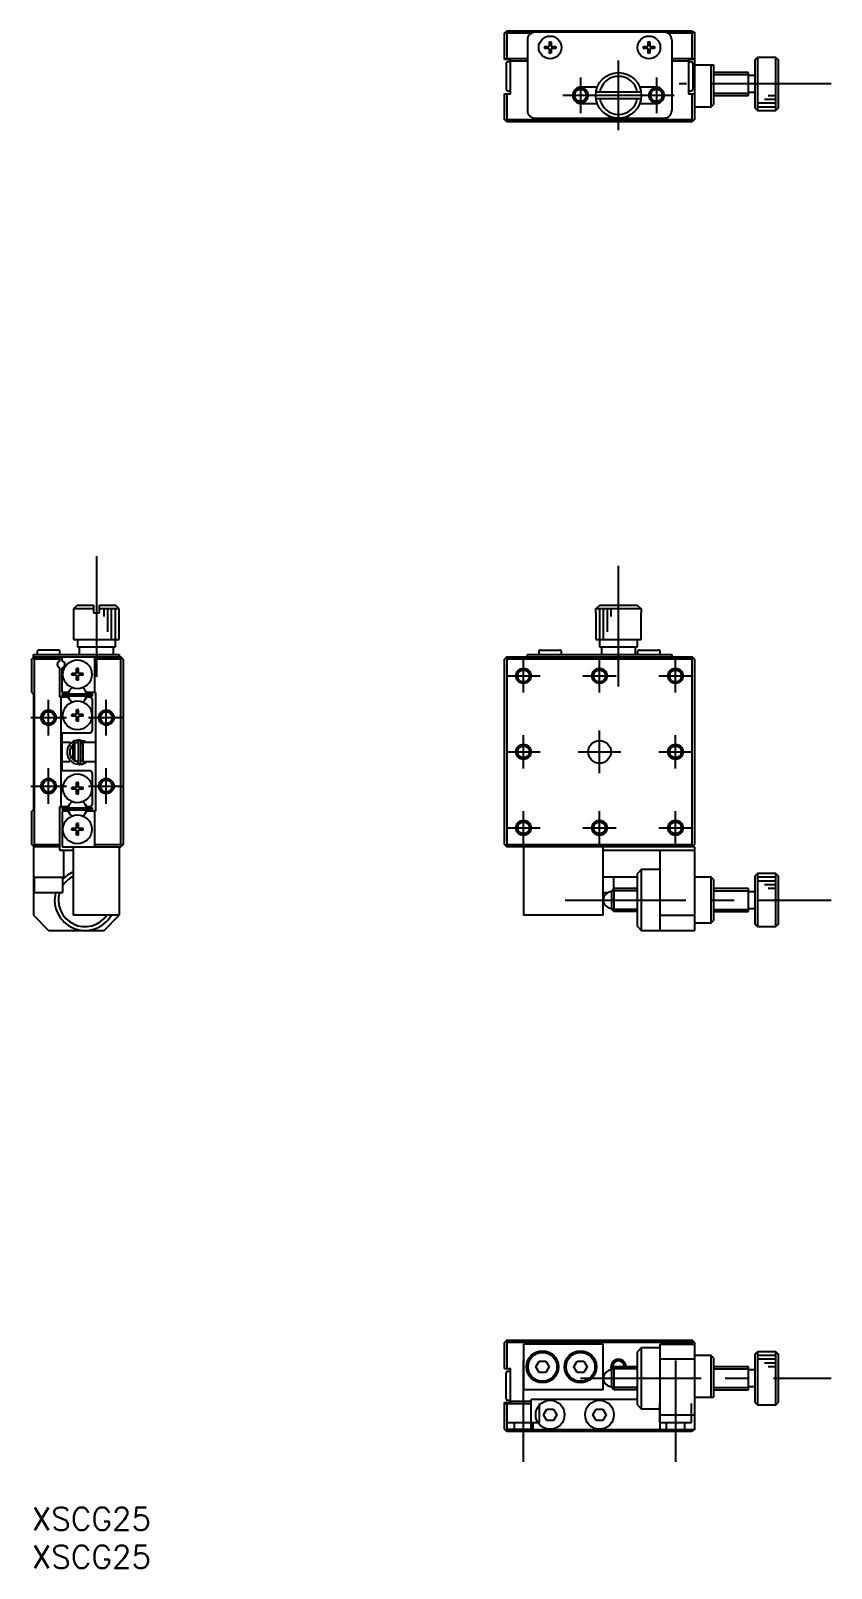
# Model space of a CAD drawing. Extents: x 0 to 269, y -8 to 194.
# Drawn here: x -0.1 to 105.2, y -8 to 194.3 of the extents above; entities that cross this region are included whole.
import ezdxf

# ---------------------------------------------------------------- set-up
doc = ezdxf.new("R2010")
doc.units = 0
doc.header["$LTSCALE"] = 0.5
doc.linetypes.add('CENTER', pattern=[50.8, 31.75, -6.35, 6.35, -6.35])
doc.linetypes.add('DASHED', pattern=[19.05, 12.7, -6.35])
for name, color, linetype in [('MSM_CENTER', 1, 'CENTER'), ('MSM_CONTINUOUS', 7, 'CONTINUOUS'), ('MSM_DASHED', 4, 'DASHED'), ('MSM_NARROW', 5, 'CONTINUOUS'), ('MSM_PART_NUMBER', 7, 'CONTINUOUS')]:
    doc.layers.add(name, color=color, linetype=linetype)
doc.styles.get("Standard").update_dxf_attribs({"font": 'txt.shx', "height": 3, "bigfont": 'bigfont.shx'})

# ---------------------------------------------------------------- blocks, each defined once
blk = doc.blocks.new('*U2')
at = {"layer": 'MSM_PART_NUMBER'}
blk.add_text('XSCG25', height=3, dxfattribs=at).set_placement((0, -3))
blk = doc.blocks.new('*U3')
at = {"layer": 'MSM_PART_NUMBER'}
blk.add_text('XSCG25', height=3, dxfattribs=at).set_placement((0, -8))

msp = doc.modelspace()

# ---------------------------------------------------------------- linework, layer by layer
at = {"layer": 'MSM_CENTER'}
for p, q in [((77.216783, 181.225269), (77.216783, 190.425269)), ((72.216783, 188.168367), (72.216783, 183.482171)), ((82.216783, 188.168367), (82.216783, 183.482171)), ((105.216783, 187.325269), (85.216783, 187.325269)), ((84.559881, 185.825269), (69.873685, 185.825269)), ((8.5, 125.181801), (8.5, 108.039572)), ((77.216783, 108.039572), (77.216783, 125.181801)), ((64.716783, 107.23346), (64.716783, 111.63346)), ((74.716783, 107.23346), (74.716783, 111.63346)), ((84.716783, 107.23346), (84.716783, 111.63346)), ((62.516783, 109.43346), (66.916783, 109.43346)), ((72.516783, 109.43346), (76.916783, 109.43346)), ((82.516783, 109.43346), (86.916783, 109.43346)), ((2.2, 101.590362), (2.2, 106.276558)), ((9.8, 101.590362), (9.8, 106.276558)), ((-0.143098, 103.93346), (4.543098, 103.93346)), ((7.456902, 103.93346), (12.143098, 103.93346)), ((64.716783, 97.23346), (64.716783, 101.63346)), ((74.716783, 96.63346), (74.716783, 102.23346)), ((84.716783, 97.23346), (84.716783, 101.63346)), ((62.516783, 99.43346), (66.916783, 99.43346)), ((71.916783, 99.43346), (77.516783, 99.43346)), ((82.516783, 99.43346), (86.916783, 99.43346)), ((2.2, 92.590362), (2.2, 97.276558)), ((9.8, 92.590362), (9.8, 97.276558)), ((-0.143098, 94.93346), (4.543098, 94.93346)), ((7.456902, 94.93346), (12.143098, 94.93346)), ((64.716783, 87.23346), (64.716783, 91.63346)), ((74.716783, 87.23346), (74.716783, 91.63346)), ((84.716783, 87.23346), (84.716783, 91.63346)), ((62.516783, 89.43346), (66.916783, 89.43346)), ((72.516783, 89.43346), (76.916783, 89.43346)), ((82.516783, 89.43346), (86.916783, 89.43346)), ((70.216783, 79.93346), (105.216783, 79.93346)), ((64.666783, 19.33911), (64.666783, 6)), ((84.716783, 19.33911), (84.716783, 6)), ((72.204285, 17), (105.208003, 17))]:
    msp.add_line(p, q, dxfattribs=at)
at = {"layer": 'MSM_CONTINUOUS'}
for p, q in [((62.216783, 194.025269), (62.516783, 194.325269)), ((62.516783, 194.325269), (86.916783, 194.325269)), ((86.916783, 194.325269), (87.216783, 194.025269)), ((62.216783, 190.525269), (62.216783, 194.025269)), ((62.366783, 194.175269), (62.516783, 194.025269)), ((65.780893, 194.025269), (62.516783, 194.025269)), ((62.516783, 194.025269), (62.516783, 190.625269)), ((65.216783, 193.125269), (65.216783, 183.825269)), ((83.216783, 194.125269), (66.216783, 194.125269)), ((67.466783, 192.250269), (68.091783, 192.250269)), ((67.466783, 192.250269), (67.466783, 192.000269)), ((68.091783, 192.875269), (68.341783, 192.875269)), ((68.091783, 192.875269), (68.091783, 192.250269)), ((68.341783, 192.875269), (68.341783, 192.250269)), ((68.341783, 192.250269), (68.966783, 192.250269)), ((68.966783, 192.250269), (68.966783, 192.000269)), ((80.466783, 192.250269), (81.091783, 192.250269)), ((80.466783, 192.250269), (80.466783, 192.000269)), ((81.091783, 192.875269), (81.341783, 192.875269)), ((81.091783, 192.875269), (81.091783, 192.250269)), ((81.341783, 192.875269), (81.341783, 192.250269)), ((81.341783, 192.250269), (81.966783, 192.250269)), ((81.966783, 192.250269), (81.966783, 192.000269)), ((86.916783, 194.025269), (83.652673, 194.025269)), ((84.216783, 193.125269), (84.216783, 183.825269)), ((86.916783, 194.025269), (87.066783, 194.175269)), ((86.916783, 190.625269), (86.916783, 194.025269)), ((87.216783, 194.125269), (87.116783, 194.125269)), ((87.216783, 194.125269), (87.216783, 182.625269)), ((65.216783, 190.625269), (62.216783, 190.625269)), ((63.016783, 190.525269), (62.216783, 190.525269)), ((62.766783, 190.225269), (62.666783, 190.225269)), ((63.016783, 186.025269), (63.016783, 190.525269)), ((65.216783, 190.325269), (63.016783, 190.325269)), ((68.091783, 192.000269), (67.466783, 192.000269)), ((68.091783, 192.000269), (68.091783, 191.375269)), ((68.341783, 191.375269), (68.091783, 191.375269)), ((68.341783, 192.000269), (68.341783, 191.375269)), ((68.966783, 192.000269), (68.341783, 192.000269)), ((81.091783, 192.000269), (80.466783, 192.000269)), ((81.091783, 192.000269), (81.091783, 191.375269)), ((81.341783, 191.375269), (81.091783, 191.375269)), ((81.341783, 192.000269), (81.341783, 191.375269)), ((81.966783, 192.000269), (81.341783, 192.000269)), ((87.216783, 190.625269), (84.216783, 190.625269)), ((86.416783, 190.325269), (84.216783, 190.325269)), ((87.216783, 190.525269), (86.416783, 190.525269)), ((86.416783, 190.525269), (86.416783, 186.025269)), ((86.766783, 190.225269), (86.666783, 190.225269)), ((95.516783, 190.825269), (95.216783, 190.525269)), ((95.216783, 184.125269), (95.216783, 190.525269)), ((95.516783, 190.825269), (95.516783, 183.825269)), ((97.916783, 190.825269), (95.516783, 190.825269)), ((97.916783, 183.825269), (97.916783, 190.825269)), ((98.216783, 190.525269), (97.916783, 190.825269)), ((98.216783, 190.525269), (98.216783, 184.125269)), ((62.416783, 189.975269), (62.416783, 186.675269)), ((87.016783, 189.975269), (87.016783, 186.675269)), ((87.216783, 189.825269), (89.716783, 189.825269)), ((89.416783, 184.325269), (89.416783, 189.825269)), ((89.716783, 189.825269), (89.716783, 184.625269)), ((94.316783, 188.825269), (89.716802, 188.825269)), ((94.316783, 185.825269), (94.316783, 188.825269)), ((95.216783, 188.425269), (94.316783, 188.425269)), ((62.666783, 186.425269), (62.766783, 186.425269)), ((72.316783, 186.925269), (74.425726, 186.925269)), ((80.189997, 186.225269), (74.243569, 186.225269)), ((80.00784, 186.925269), (82.116783, 186.925269)), ((86.666783, 186.425269), (86.766783, 186.425269)), ((94.316783, 186.225269), (95.216783, 186.225269)), ((62.216783, 182.625269), (62.216783, 186.025269)), ((62.216783, 186.025269), (63.016783, 186.025269)), ((62.516783, 186.025269), (62.516783, 182.625269)), ((74.425726, 184.725269), (72.316783, 184.725269)), ((74.243569, 185.425269), (80.189997, 185.425269)), ((82.116783, 184.725269), (80.00784, 184.725269)), ((86.416783, 186.025269), (87.216783, 186.025269)), ((86.916783, 182.625269), (86.916783, 186.025269)), ((87.216783, 184.325269), (89.416783, 184.325269)), ((89.416783, 184.325269), (89.716783, 184.625269)), ((89.716802, 185.825269), (94.316783, 185.825269)), ((95.216783, 184.125269), (95.516783, 183.825269)), ((97.916783, 183.825269), (98.216783, 184.125269)), ((62.516783, 182.325269), (62.216783, 182.625269)), ((62.516783, 182.625269), (62.366783, 182.475269)), ((62.516783, 182.625269), (86.916783, 182.625269)), ((86.916783, 182.325269), (62.516783, 182.325269)), ((66.216783, 182.825269), (83.216783, 182.825269)), ((87.066783, 182.475269), (86.916783, 182.625269)), ((87.216783, 182.625269), (86.916783, 182.325269)), ((95.516783, 183.825269), (97.916783, 183.825269)), ((6, 118.73346), (5.5, 118.23346)), ((8.1, 118.23346), (5.5, 118.23346)), ((5.5, 118.23346), (5.5, 114.23346)), ((6, 118.73346), (8.1, 118.73346)), ((8.1, 118.73346), (8.1, 117.73346)), ((8.1, 117.73346), (8.9, 117.73346)), ((8.9, 118.73346), (11, 118.73346)), ((8.9, 117.73346), (8.9, 118.73346)), ((11.5, 118.23346), (8.9, 118.23346)), ((11.5, 118.23346), (11, 118.73346)), ((11.5, 114.23346), (11.5, 118.23346)), ((74.216783, 117.73346), (74.243569, 117.73346)), ((74.216783, 117.73346), (74.216783, 114.23346)), ((74.243569, 118.23346), (74.74899, 118.73346)), ((74.243569, 117.73346), (74.243569, 118.23346)), ((80.189997, 118.23346), (74.243569, 118.23346)), ((74.74899, 118.73346), (79.684575, 118.73346)), ((79.684575, 118.73346), (80.189997, 118.23346)), ((80.189997, 118.23346), (80.189997, 117.73346)), ((80.189997, 117.73346), (80.216783, 117.73346)), ((80.216783, 114.23346), (80.216783, 117.73346)), ((5.5, 114.23346), (11.5, 114.23346)), ((6, 114.23346), (6, 113.23346)), ((11, 113.23346), (11, 114.23346)), ((74.216783, 114.23346), (80.216783, 114.23346)), ((74.716783, 114.23346), (74.716783, 113.23346)), ((79.716783, 113.23346), (79.716783, 114.23346)), ((0, 111.63346), (0.3, 111.93346)), ((0, 107.23346), (0, 111.63346)), ((0.3, 111.63346), (0.15, 111.78346)), ((0.2, 111.93346), (0.2, 112.23346)), ((0.2, 112.23346), (11.5, 112.23346)), ((0.2, 111.93346), (11.7, 111.93346)), ((0.3, 111.63346), (0.3, 87.23346)), ((3.7, 111.63346), (0.3, 111.63346)), ((0.7, 112.58346), (0.7, 112.48346)), ((3.45, 112.83346), (0.95, 112.83346)), ((3.7, 112.48346), (3.7, 112.58346)), ((3.7, 111.41043), (3.7, 111.93346)), ((4, 111.41043), (4, 111.93346)), ((6, 113.23346), (11, 113.23346)), ((6.25, 113.23346), (6.25, 112.23346)), ((8.3, 107.23346), (8.3, 111.93346)), ((11.7, 111.63346), (8.3, 111.63346)), ((10.75, 112.23346), (10.75, 113.23346)), ((11.5, 112.23346), (11.5, 111.93346)), ((12, 111.63346), (11.7, 111.93346)), ((11.85, 111.78346), (11.7, 111.63346)), ((11.7, 87.23346), (11.7, 111.63346)), ((12, 111.63346), (12, 87.23346)), ((62.516783, 111.93346), (62.216783, 111.63346)), ((62.216783, 87.23346), (62.216783, 111.63346)), ((62.516783, 111.63346), (62.366783, 111.78346)), ((62.516783, 111.93346), (86.916783, 111.93346)), ((86.916783, 111.63346), (62.516783, 111.63346)), ((62.516783, 111.63346), (62.516783, 87.23346)), ((65.216783, 111.93346), (65.216783, 112.23346)), ((65.216783, 112.23346), (84.216783, 112.23346)), ((66.716783, 112.58346), (66.716783, 112.48346)), ((66.966783, 112.83346), (69.466783, 112.83346)), ((69.716783, 112.48346), (69.716783, 112.58346)), ((74.716783, 113.23346), (79.716783, 113.23346)), ((74.966783, 113.23346), (74.966783, 112.23346)), ((79.466783, 112.23346), (79.466783, 113.23346)), ((79.716783, 112.58346), (79.716783, 112.48346)), ((79.966783, 112.83346), (82.466783, 112.83346)), ((82.716783, 112.48346), (82.716783, 112.58346)), ((84.216783, 112.23346), (84.216783, 111.93346)), ((87.216783, 111.63346), (86.916783, 111.93346)), ((87.066783, 111.78346), (86.916783, 111.63346)), ((86.916783, 87.23346), (86.916783, 111.63346)), ((87.216783, 111.63346), (87.216783, 87.23346)), ((3.7, 106.63346), (3.7, 110.45649)), ((4, 107.23346), (4, 110.45649)), ((5.25, 109.50846), (5.25, 109.75846)), ((5.875, 109.75846), (5.25, 109.75846)), ((5.875, 109.50846), (5.25, 109.50846)), ((5.875, 109.75846), (5.875, 110.38346)), ((6.125, 110.38346), (5.875, 110.38346)), ((5.875, 108.88346), (5.875, 109.50846)), ((6.125, 109.75846), (6.125, 110.38346)), ((6.75, 109.75846), (6.125, 109.75846)), ((6.75, 109.50846), (6.125, 109.50846)), ((6.125, 108.88346), (6.125, 109.50846)), ((6.75, 109.50846), (6.75, 109.75846)), ((0, 107.23346), (0.2, 107.03346)), ((4.798534, 107.23346), (4, 107.23346)), ((4.968997, 107.52871), (4.798534, 107.23346)), ((6.125, 108.88346), (5.875, 108.88346)), ((7.201466, 107.23346), (7.031004, 107.52871)), ((8.4, 107.23346), (7.201466, 107.23346)), ((8.4, 107.23346), (8.4, 91.63346)), ((0.2, 107.03346), (0.2, 91.83346)), ((4.798534, 106.63346), (3.7, 106.63346)), ((3.8, 106.63346), (3.8, 92.23346)), ((4, 107.08346), (8, 107.08346)), ((4, 107.08346), (4, 106.78346)), ((4, 106.78346), (8, 106.78346)), ((4.968997, 106.33821), (4.798534, 106.63346)), ((7.201466, 106.63346), (7.031004, 106.33821)), ((7.7, 106.63346), (7.201466, 106.63346)), ((8, 106.33346), (7.7, 106.63346)), ((8, 106.78346), (8, 107.08346)), ((8, 102.23346), (8, 106.33346)), ((5.25, 104.10846), (5.25, 104.35846)), ((5.875, 104.35846), (5.25, 104.35846)), ((5.875, 104.10846), (5.25, 104.10846)), ((5.875, 104.35846), (5.875, 104.98346)), ((6.125, 104.98346), (5.875, 104.98346)), ((5.875, 103.48346), (5.875, 104.10846)), ((6.125, 103.48346), (5.875, 103.48346)), ((6.125, 104.35846), (6.125, 104.98346)), ((6.75, 104.35846), (6.125, 104.35846)), ((6.75, 104.10846), (6.125, 104.10846)), ((6.125, 103.48346), (6.125, 104.10846)), ((6.75, 104.10846), (6.75, 104.35846)), ((4, 101.93346), (7.7, 101.93346)), ((4, 96.93346), (4, 101.93346)), ((7.7, 101.93346), (8, 102.23346)), ((5.054234, 100.66346), (4, 100.66346)), ((5.6, 100.63346), (5.4, 100.42341)), ((5.4, 100.42341), (5.4, 98.443511)), ((5.6, 100.63346), (5.6, 98.23346)), ((5.9, 100.63346), (5.6, 100.63346)), ((5.9, 100.68346), (5.9, 100.63346)), ((6.1, 100.68346), (5.9, 100.68346)), ((6.087035, 100.763708), (6.083289, 100.683695)), ((6.111411, 100.886905), (6.087035, 100.763708)), ((6.098381, 100.77397), (6.098381, 97.994316)), ((6.103839, 100.679621), (6.1, 100.68346)), ((6.1, 100.68346), (6.1, 98.18346)), ((6.180579, 100.960457), (6.111411, 100.886905)), ((6.279755, 100.983789), (6.180579, 100.960457)), ((6.37656, 100.947021), (6.279755, 100.983789)), ((6.984845, 100.793418), (6.295189, 100.982195)), ((6.43544, 100.864012), (6.37656, 100.947021)), ((6.462562, 100.778792), (6.449518, 100.772659)), ((6.7, 100.68346), (6.460273, 100.443732)), ((6.493286, 100.791922), (6.462562, 100.778792)), ((6.524619, 100.803501), (6.493286, 100.791922)), ((6.556483, 100.813503), (6.524619, 100.803501)), ((6.5888, 100.821902), (6.556483, 100.813503)), ((6.62149, 100.828679), (6.5888, 100.821902)), ((6.654473, 100.833816), (6.62149, 100.828679)), ((6.687669, 100.837301), (6.654473, 100.833816)), ((6.720995, 100.839127), (6.687669, 100.837301)), ((6.7, 100.68346), (6.7, 98.18346)), ((8.4, 100.68346), (6.7, 100.68346)), ((6.75437, 100.839287), (6.720995, 100.839127)), ((6.787712, 100.837782), (6.75437, 100.839287)), ((6.820939, 100.834615), (6.787712, 100.837782)), ((6.853969, 100.829794), (6.820939, 100.834615)), ((6.886721, 100.823331), (6.853969, 100.829794)), ((6.919115, 100.815241), (6.886721, 100.823331)), ((6.951071, 100.805543), (6.919115, 100.815241)), ((6.98251, 100.794261), (6.951071, 100.805543)), ((7.013355, 100.781422), (6.98251, 100.794261)), ((7.043529, 100.767058), (7.013355, 100.781422)), ((7.072956, 100.751204), (7.043529, 100.767058)), ((7.100077, 100.734848), (7.072956, 100.751204)), ((7.085717, 100.691227), (7.081813, 100.68346)), ((7.089217, 100.698464), (7.085717, 100.691227)), ((7.092294, 100.705134), (7.089217, 100.698464)), ((7.094932, 100.711203), (7.092294, 100.705134)), ((7.104062, 100.728571), (7.09247, 100.683484)), ((7.097118, 100.71664), (7.094932, 100.711203)), ((7.098841, 100.721418), (7.097118, 100.71664)), ((7.100093, 100.725513), (7.098841, 100.721418)), ((7.099133, 100.735125), (7.100287, 100.734689)), ((7.161227, 100.683479), (7.100046, 100.725318)), ((7.100865, 100.728902), (7.100093, 100.725513)), ((7.100287, 100.734689), (7.100963, 100.733502)), ((7.101156, 100.73157), (7.100865, 100.728902)), ((7.100963, 100.733502), (7.101156, 100.73157)), ((4, 98.16346), (4.985214, 98.16346)), ((5.4, 98.443511), (5.6, 98.23346)), ((5.6, 98.23346), (5.9, 98.23346)), ((5.901634, 98.179498), (5.747647, 98.233226)), ((5.763285, 98.226745), (5.77, 98.23346)), ((5.777329, 98.233189), (5.777624, 98.220905)), ((5.820274, 98.220681), (5.814108, 98.207322)), ((5.8279, 98.23346), (5.820274, 98.220681)), ((5.9, 98.23346), (5.9, 98.18346)), ((5.9, 98.18346), (6.1, 98.18346)), ((6.0813, 98.14332), (5.901634, 98.179498)), ((5.963708, 98.183331), (5.983443, 98.159639)), ((6.080166, 98.183297), (6.083735, 98.073027)), ((6.083735, 98.073027), (6.089605, 97.969349)), ((6.089605, 97.969349), (6.117546, 97.870193)), ((6.1, 98.18346), (6.107129, 98.190589)), ((6.117546, 97.870193), (6.195828, 97.799955)), ((6.195828, 97.799955), (6.300633, 97.787089)), ((6.300633, 97.787089), (6.393963, 97.836793)), ((6.393963, 97.836793), (6.442009, 97.928383)), ((6.604581, 98.278758), (6.457944, 98.213046)), ((6.589148, 98.294305), (6.459379, 98.280382)), ((6.46197, 98.42149), (6.7, 98.18346)), ((6.7, 98.18346), (8.4, 98.18346)), ((7.7, 96.93346), (4, 96.93346)), ((5.875, 94.75846), (5.875, 95.38346)), ((6.125, 95.38346), (5.875, 95.38346)), ((6.125, 94.75846), (6.125, 95.38346)), ((8, 96.63346), (7.7, 96.93346)), ((8, 92.53346), (8, 96.63346)), ((5.25, 94.50846), (5.25, 94.75846)), ((5.875, 94.75846), (5.25, 94.75846)), ((5.875, 94.50846), (5.25, 94.50846)), ((5.875, 93.88346), (5.875, 94.50846)), ((6.125, 93.88346), (5.875, 93.88346)), ((6.75, 94.75846), (6.125, 94.75846)), ((6.75, 94.50846), (6.125, 94.50846)), ((6.125, 93.88346), (6.125, 94.50846)), ((6.75, 94.50846), (6.75, 94.75846)), ((0.2, 91.83346), (0, 91.63346)), ((0, 87.23346), (0, 91.63346)), ((3.7, 92.23346), (4.798534, 92.23346)), ((3.7, 86.43346), (3.7, 92.23346)), ((4, 92.08346), (8, 92.08346)), ((4, 92.08346), (4, 91.78346)), ((4, 91.78346), (8, 91.78346)), ((4, 91.63346), (4, 86.93346)), ((4.798534, 91.63346), (4, 91.63346)), ((4.798534, 92.23346), (4.968997, 92.52871)), ((4.968997, 91.33821), (4.798534, 91.63346)), ((7.031004, 92.52871), (7.201466, 92.23346)), ((7.201466, 91.63346), (7.031004, 91.33821)), ((7.201466, 92.23346), (7.7, 92.23346)), ((8.4, 91.63346), (7.201466, 91.63346)), ((7.7, 92.23346), (8, 92.53346)), ((8, 91.78346), (8, 92.08346)), ((8.3, 86.93346), (8.3, 91.63346)), ((5.25, 89.10846), (5.25, 89.35846)), ((5.875, 89.35846), (5.25, 89.35846)), ((5.875, 89.10846), (5.25, 89.10846)), ((5.875, 89.35846), (5.875, 89.98346)), ((6.125, 89.98346), (5.875, 89.98346)), ((5.875, 88.48346), (5.875, 89.10846)), ((6.125, 89.35846), (6.125, 89.98346)), ((6.75, 89.35846), (6.125, 89.35846)), ((6.75, 89.10846), (6.125, 89.10846)), ((6.125, 88.48346), (6.125, 89.10846)), ((6.75, 89.10846), (6.75, 89.35846)), ((0.3, 86.93346), (0, 87.23346)), ((0.15, 87.08346), (0.3, 87.23346)), ((0.3, 87.23346), (3.7, 87.23346)), ((6.125, 88.48346), (5.875, 88.48346)), ((8.3, 87.23346), (11.7, 87.23346)), ((11.7, 87.23346), (11.85, 87.08346)), ((12, 87.23346), (11.7, 86.93346)), ((62.216783, 87.23346), (62.516783, 86.93346)), ((62.516783, 87.23346), (62.366783, 87.08346)), ((62.516783, 87.23346), (86.916783, 87.23346)), ((87.066783, 87.08346), (86.916783, 87.23346)), ((86.916783, 86.93346), (87.216783, 87.23346)), ((3.7, 86.93346), (0.2, 86.93346)), ((0.2, 86.93346), (0.2, 77.93346)), ((5.5, 86.43346), (3.7, 86.43346)), ((4, 86.93346), (11.7, 86.93346)), ((4.2, 82.93346), (4.2, 86.43346)), ((5.5, 77.93346), (5.5, 86.93346)), ((11.5, 86.93346), (11.5, 77.93346)), ((87.216783, 86.93346), (62.516783, 86.93346)), ((64.716783, 86.93346), (64.716783, 77.93346)), ((75.216783, 77.93346), (75.216783, 86.93346)), ((87.216783, 86.43346), (75.216783, 86.43346)), ((82.716783, 75.93346), (82.716783, 86.43346)), ((87.216783, 86.93346), (87.216783, 75.93346)), ((80.216783, 83.93346), (79.716783, 83.43346)), ((79.716783, 76.43346), (79.716783, 83.43346)), ((80.216783, 83.93346), (80.216783, 75.93346)), ((82.716783, 83.93346), (80.216783, 83.93346)), ((95.516783, 83.43346), (95.216783, 83.13346)), ((95.216783, 76.73346), (95.216783, 83.13346)), ((97.916783, 83.43346), (95.516783, 83.43346)), ((95.516783, 83.43346), (95.516783, 76.43346)), ((98.216783, 83.13346), (97.916783, 83.43346)), ((97.916783, 76.43346), (97.916783, 83.43346)), ((98.216783, 83.13346), (98.216783, 76.73346)), ((0.2, 82.93346), (4.2, 82.93346)), ((0.3, 82.93346), (0.3, 80.93346)), ((0.3, 80.93346), (4.1, 80.93346)), ((4.1, 80.93346), (4.1, 82.93346)), ((79.716783, 82.93346), (75.216783, 82.93346)), ((75.216783, 80.93346), (75.858525, 80.93346)), ((76.316783, 81.16296), (76.587283, 81.43346)), ((76.316783, 78.70396), (76.316783, 81.16296)), ((76.587283, 81.43346), (76.587283, 78.43346)), ((79.716784, 81.43346), (76.587283, 81.43346)), ((76.616783, 81.43346), (76.616783, 82.93346)), ((89.416783, 82.93346), (87.216783, 82.93346)), ((89.416783, 76.93346), (89.416783, 82.93346)), ((89.716783, 82.63346), (89.416783, 82.93346)), ((89.716783, 82.63346), (89.716783, 77.23346)), ((94.316783, 81.43346), (89.716802, 81.43346)), ((94.316783, 78.43346), (94.316783, 81.43346)), ((95.216783, 81.03346), (94.316783, 81.03346)), ((0.2, 77.93346), (2.2, 75.93346)), ((11.5, 77.93346), (5.5, 77.93346)), ((9.5, 75.93346), (11.5, 77.93346)), ((75.216783, 77.93346), (64.716783, 77.93346)), ((76.587283, 78.43346), (76.316783, 78.70396)), ((79.716784, 78.43346), (76.587283, 78.43346)), ((82.716783, 77.93346), (87.216783, 77.93346)), ((87.216783, 76.93346), (89.416783, 76.93346)), ((89.416783, 76.93346), (89.716783, 77.23346)), ((89.716802, 78.43346), (94.316783, 78.43346)), ((94.316783, 78.83346), (95.216783, 78.83346)), ((2.2, 75.93346), (9.5, 75.93346)), ((79.716783, 76.43346), (80.216783, 75.93346)), ((80.216783, 75.93346), (87.216783, 75.93346)), ((95.216783, 76.73346), (95.516783, 76.43346)), ((95.516783, 76.43346), (97.916783, 76.43346)), ((97.916783, 76.43346), (98.216783, 76.73346)), ((62.516783, 22), (62.216783, 21.7)), ((62.216783, 18.3), (62.216783, 21.7)), ((62.366783, 21.85), (62.516783, 21.7)), ((62.516783, 22), (86.916783, 22)), ((62.516783, 21.7), (62.516783, 18.3)), ((86.916783, 21.7), (62.516783, 21.7)), ((75.216783, 21.5), (64.716783, 21.5)), ((64.716783, 21.5), (64.716783, 15.5)), ((75.216783, 15.5), (75.216783, 21.5)), ((80.216783, 21), (79.716783, 20.5)), ((79.716783, 13.5), (79.716783, 20.5)), ((80.216783, 21), (80.216783, 13)), ((82.716783, 21), (80.216783, 21)), ((82.716783, 21.5), (87.216783, 21.5)), ((82.716783, 10.2), (82.716783, 21.5)), ((87.216783, 21.7), (86.916783, 22)), ((86.916783, 21.7), (87.066783, 21.85)), ((86.916783, 21.5), (86.916783, 21.7)), ((87.216783, 21.7), (87.216783, 10.2)), ((95.516783, 20.5), (95.216783, 20.2)), ((95.516783, 20.5), (95.516783, 13.5)), ((97.916783, 20.5), (95.516783, 20.5)), ((97.916783, 13.5), (97.916783, 20.5)), ((98.216783, 20.2), (97.916783, 20.5)), ((62.216783, 18.3), (63.016783, 18.3)), ((63.016783, 13.8), (63.016783, 18.3)), ((66.350757, 18.5), (66.78377, 19.25)), ((66.78377, 17.75), (66.350757, 18.5)), ((66.78377, 19.25), (67.649796, 19.25)), ((67.649796, 19.25), (68.082808, 18.5)), ((68.082808, 18.5), (67.649796, 17.75)), ((71.350757, 18.5), (71.78377, 19.25)), ((71.78377, 17.75), (71.350757, 18.5)), ((71.78377, 19.25), (72.649796, 19.25)), ((72.649796, 19.25), (73.082808, 18.5)), ((73.082808, 18.5), (72.649796, 17.75)), ((76.316783, 18.2295), (76.587283, 18.5)), ((76.316783, 15.7705), (76.316783, 18.2295)), ((76.587283, 18.5), (76.587283, 15.5)), ((79.716784, 18.5), (76.587283, 18.5)), ((87.216783, 19.5), (82.716783, 19.5)), ((89.416783, 20), (87.216783, 20)), ((89.416783, 14.5), (89.416783, 20)), ((89.716783, 19.7), (89.416783, 20)), ((89.716783, 19.7), (89.716783, 14.5)), ((94.316783, 18.5), (89.716802, 18.5)), ((94.316783, 15.5), (94.316783, 18.5)), ((95.216783, 13.8), (95.216783, 20.2)), ((98.216783, 20.2), (98.216783, 13.8)), ((62.416783, 14.35), (62.416783, 17.65)), ((62.766783, 17.9), (62.666783, 17.9)), ((67.649796, 17.75), (66.78377, 17.75)), ((72.649796, 17.75), (71.78377, 17.75)), ((95.216783, 18.1), (94.316783, 18.1)), ((75.216783, 15.5), (64.716783, 15.5)), ((65.716783, 10.2), (65.716783, 14.2)), ((79.716783, 14.2), (65.716783, 14.2)), ((76.587283, 15.5), (76.316783, 15.7705)), ((79.716784, 15.5), (76.587283, 15.5)), ((87.216783, 14.5), (89.716783, 14.5)), ((89.716802, 15.5), (94.316783, 15.5)), ((94.316783, 15.9), (95.216783, 15.9)), ((62.216783, 13.8), (63.016783, 13.8)), ((62.216783, 10.3), (62.216783, 13.8)), ((62.216783, 13.7), (65.716783, 13.7)), ((62.516783, 13.7), (62.516783, 10.3)), ((62.666783, 14.1), (62.766783, 14.1)), ((63.016783, 14), (65.716783, 14)), ((67.350757, 12.2), (67.78377, 12.95)), ((67.78377, 11.45), (67.350757, 12.2)), ((67.78377, 12.95), (68.649796, 12.95)), ((68.649796, 12.95), (69.082808, 12.2)), ((69.082808, 12.2), (68.649796, 11.45)), ((73.850757, 12.2), (74.28377, 12.95)), ((74.28377, 11.45), (73.850757, 12.2)), ((74.28377, 12.95), (75.149796, 12.95)), ((75.149796, 12.95), (75.582808, 12.2)), ((75.582808, 12.2), (75.149796, 11.45)), ((79.716783, 13.5), (80.216783, 13)), ((80.216783, 13), (82.716783, 13)), ((82.716783, 12.2), (87.216783, 12.2)), ((95.216783, 13.8), (95.516783, 13.5)), ((95.516783, 13.5), (97.916783, 13.5)), ((97.916783, 13.5), (98.216783, 13.8)), ((62.516783, 10), (62.216783, 10.3)), ((62.516783, 10.3), (62.366783, 10.15)), ((62.516783, 10.3), (65.716783, 10.3)), ((87.216783, 10.2), (65.716783, 10.2)), ((68.649796, 11.45), (67.78377, 11.45)), ((75.149796, 11.45), (74.28377, 11.45)), ((87.116783, 10.2), (86.916783, 10)), ((87.066783, 10.15), (87.016783, 10.2)), ((86.916783, 10), (62.516783, 10))]:
    msp.add_line(p, q, dxfattribs=at)
for centre, radius in [((68.216783, 192.125269), 1.5), ((81.216783, 192.125269), 1.5), ((77.216783, 185.825269), 3), ((72.216783, 185.825269), 0.7835), ((82.216783, 185.825269), 0.7835), ((6, 109.63346), 1.9), ((64.716783, 109.43346), 0.7835), ((74.716783, 109.43346), 0.7835), ((84.716783, 109.43346), 0.7835), ((6, 104.23346), 1.9), ((2.2, 103.93346), 0.7835), ((9.8, 103.93346), 0.7835), ((64.716783, 99.43346), 0.7835), ((74.716783, 99.43346), 1.5), ((84.716783, 99.43346), 0.7835), ((2.2, 94.93346), 0.7835), ((6, 94.63346), 1.9), ((9.8, 94.93346), 0.7835), ((6, 89.23346), 1.9), ((64.716783, 89.43346), 0.7835), ((74.716783, 89.43346), 0.7835), ((84.716783, 89.43346), 0.7835), ((67.216783, 18.5), 2.1), ((67.216783, 18.5), 1.9), ((72.216783, 18.5), 2.1), ((72.216783, 18.5), 1.9), ((68.216783, 12.2), 1.9), ((74.716783, 12.2), 1.9)]:
    msp.add_circle(centre, radius, dxfattribs=at)
for centre, radius, start, end in [((66.216783, 193.125269), 1, 90, 180), ((83.216783, 193.125269), 1, 0, 90), ((62.666783, 189.975269), 0.25, 90, 180), ((62.766783, 189.975269), 0.25, 0, 90), ((86.666783, 189.975269), 0.25, 90, 180), ((86.766783, 189.975269), 0.25, 0, 90), ((77.216783, 185.825269), 2.5, 9.206896, 170.793104), ((62.666783, 186.675269), 0.25, 180, 270), ((62.766783, 186.675269), 0.25, 270, 0), ((72.316783, 185.825269), 1.1, 90, 270), ((82.116783, 185.825269), 1.1, 270, 90), ((86.666783, 186.675269), 0.25, 180, 270), ((86.766783, 186.675269), 0.25, 270, 0), ((77.216783, 185.825269), 2.5, 189.206896, 350.793104), ((66.216783, 183.825269), 1, 180, 270), ((83.216783, 183.825269), 1, 270, 0), ((0.95, 112.58346), 0.25, 90, 180), ((0.95, 112.48346), 0.25, 180, 270), ((3.85, 110.93346), 0.5, 107.457603, 252.542397), ((3.45, 112.58346), 0.25, 0, 90), ((3.45, 112.48346), 0.25, 270, 0), ((3.85, 110.93346), 0.5, 287.457603, 72.542397), ((66.966783, 112.58346), 0.25, 90, 180), ((66.966783, 112.48346), 0.25, 180, 270), ((69.466783, 112.58346), 0.25, 0, 90), ((69.466783, 112.48346), 0.25, 270, 0), ((79.966783, 112.58346), 0.25, 90, 180), ((79.966783, 112.48346), 0.25, 180, 270), ((82.466783, 112.58346), 0.25, 0, 90), ((82.466783, 112.48346), 0.25, 270, 0), ((6, 106.933461), 1.1905, 150.000042, 172.761629), ((6, 106.93346), 1.1905, 135, 150), ((6.091, 106.84132), 1.32, 128.260088, 134.965001), ((6, 106.933461), 1.1905, 127.543078, 135.000034), ((6, 106.933461), 1.1905, 44.999966, 52.456922), ((5.909, 106.84132), 1.32, 45.034999, 51.739912), ((6, 106.93346), 1.1905, 30, 45), ((6, 106.933461), 1.1905, 7.238411, 30), ((6, 106.933461), 1.1905, 187.238411, 210), ((6, 106.933461), 1.1905, 210.000042, 232.457024), ((6.091, 107.0256), 1.32, 225.034999, 231.739912), ((6, 106.933461), 1.1905, 307.542976, 314.643568), ((5.909, 107.0256), 1.32, 308.260088, 314.965001), ((6, 106.933461), 1.1905, 314.999966, 0), ((6.233765, 99.384102), 1.599335, 89.436236, 270.629192), ((6.233739, 99.385705), 1.250326, 131.833987, 228.168466), ((-29.842541, 99.315012), 36.311036, 357.81148381, 2.44493507), ((6.239655, 99.376414), 1.591473, 271.97534, 311.422501), ((6, 91.933461), 1.1905, 150.000042, 172.761643), ((6, 91.933461), 1.1905, 187.238411, 232.457024), ((6, 91.93346), 1.1905, 135, 150), ((6.091, 91.84132), 1.32, 128.260088, 134.965001), ((6.091, 92.0256), 1.32, 225.034999, 231.739912), ((6, 91.933461), 1.1905, 127.543078, 134.642946), ((6, 91.933461), 1.1905, 307.542976, 314.643568), ((6, 91.933461), 1.1905, 44.999966, 52.456922), ((5.909, 91.84132), 1.32, 45.034999, 51.739912), ((5.909, 92.0256), 1.32, 308.260088, 314.965001), ((6, 91.933461), 1.1905, 314.999966, 0), ((6, 91.93346), 1.1905, 30, 45), ((6, 91.933461), 1.1905, 7.238411, 30), ((7, 79.93346), 4, 112.024313, 136.468848), ((7, 79.93346), 3.5, 115.376934, 145.952268), ((7, 79.93346), 4, 165.522488, 330), ((7, 79.93346), 3.5, 163.39845, 325.150095), ((76.316783, 79.93346), 1.1, 90, 270), ((77.216783, 18.5), 0.7835, 0, 190.38061763), ((62.666783, 17.65), 0.25, 90, 180), ((62.766783, 17.65), 0.25, 0, 90), ((76.316783, 17), 1.1, 90, 270), ((62.666783, 14.35), 0.25, 180, 270), ((62.766783, 14.35), 0.25, 270, 0)]:
    msp.add_arc(centre, radius, start, end, dxfattribs=at)
at = {"layer": 'MSM_DASHED'}
for p, q in [((66.816783, 11.2), (66.816783, 13.7)), ((82.616783, 13.7), (82.616783, 11.2)), ((86.816783, 11.2), (86.816783, 13.7)), ((62.616783, 11.2), (66.816783, 11.2)), ((63.466783, 11.2), (63.466783, 10)), ((65.966783, 10), (65.966783, 11.2)), ((82.616783, 11.2), (86.816783, 11.2)), ((83.466783, 11.2), (83.466783, 10)), ((85.966783, 10), (85.966783, 11.2))]:
    msp.add_line(p, q, dxfattribs=at)
at = {"layer": 'MSM_NARROW'}
for p, q in [((89.716784, 188.554769), (94.316784, 188.554769)), ((89.716784, 186.095769), (94.316784, 186.095769)), ((95.516783, 184.825269), (97.916783, 184.825269)), ((95.516783, 184.325269), (97.916783, 184.325269)), ((96.416783, 185.325269), (97.916783, 185.325269)), ((96.916783, 185.825269), (97.916783, 185.825269)), ((9.5, 117.23346), (9.5, 118.23346)), ((10, 115.23346), (10, 118.23346)), ((10.5, 114.23346), (10.5, 118.23346)), ((11, 114.23346), (11, 118.23346)), ((74.716783, 118.23346), (74.716783, 114.23346)), ((75.216783, 118.23346), (75.216783, 114.23346)), ((75.716783, 118.23346), (75.716783, 115.23346)), ((76.216783, 118.23346), (76.216783, 117.23346)), ((79.716784, 81.16296), (76.316783, 81.16296)), ((89.716784, 81.16296), (94.316784, 81.16296)), ((97.916783, 82.93346), (95.516783, 82.93346)), ((97.916783, 82.43346), (95.516783, 82.43346)), ((97.916783, 81.93346), (96.416783, 81.93346)), ((97.916783, 81.43346), (96.916783, 81.43346)), ((79.716784, 78.70396), (76.316783, 78.70396)), ((89.716784, 78.70396), (94.316784, 78.70396)), ((79.716784, 18.2295), (76.316783, 18.2295)), ((89.716784, 18.2295), (94.316784, 18.2295)), ((97.916783, 20), (95.516783, 20)), ((97.916783, 19.5), (95.516783, 19.5)), ((97.916783, 19), (96.416783, 19)), ((97.916783, 18.5), (96.916783, 18.5)), ((79.716784, 15.7705), (76.316783, 15.7705)), ((89.716784, 15.7705), (94.316784, 15.7705))]:
    msp.add_line(p, q, dxfattribs=at)
for centre in [(72.216783, 185.825269), (82.216783, 185.825269), (64.716783, 109.43346), (74.716783, 109.43346), (84.716783, 109.43346), (2.2, 103.93346), (9.8, 103.93346), (64.716783, 99.43346), (84.716783, 99.43346), (2.2, 94.93346), (9.8, 94.93346), (64.716783, 89.43346), (74.716783, 89.43346), (84.716783, 89.43346)]:
    msp.add_circle(centre, 1, dxfattribs=at)
msp.add_arc((77.216783, 18.5), 1, 0, 203.58587916, dxfattribs=at)

# ---------------------------------------------------------------- block references
at = {"layer": 'MSM_CONTINUOUS'}
for name in ['*U2', '*U3']:
    msp.add_blockref(name, (0, 0), dxfattribs=at)

doc.saveas('drawing.dxf')
